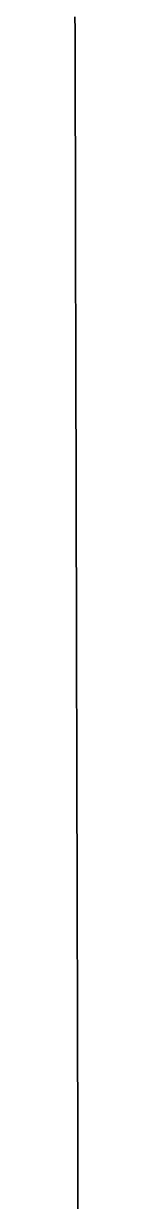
# Model space of a CAD drawing. Header units: inches. Extents: x 141448 to 685535, y 3466439 to 4099221.
# Drawn here: x 522750 to 522866, y 3827570 to 3872813 of the extents above; entities that cross this region are included whole.
import ezdxf

# ---------------------------------------------------------------- set-up
doc = ezdxf.new("R2010")
doc.units = ezdxf.units.IN
doc.header["$MEASUREMENT"] = 0
doc.layers.add('az_county', color=7, linetype='Continuous')

msp = doc.modelspace()

# ---------------------------------------------------------------- linework, layer by layer
at = {"layer": 'az_county'}
for points in [[(522749.71875, 3873073.75), (522751, 3872566.25), (522755.125, 3870905.25), (522759.15625, 3869295), (522763.15625, 3867689), (522767.1875, 3866086.25), (522771.21875, 3864481.5), (522775.3125, 3862864.75), (522779.34375, 3861259.25), (522783.34375, 3859650.75), (522784.53125, 3859212.25), (522787.46875, 3858046.25), (522791.46875, 3856436.75), (522795.5, 3854824.5), (522799.09375, 3853335.25), (522799.1875, 3853324.75), (522806.21875, 3850526.25), (522810.15625, 3848937.5), (522810.25, 3848912.25), (522814.15625, 3847327.25), (522814.25, 3847300.25), (522818.1875, 3845716), (522818.40625, 3845690.5), (522819.1875, 3845350.5), (522822.28125, 3844098.5), (522826.21875, 3842500.75), (522830.21875, 3840894), (522834.21875, 3839288.25), (522838.25, 3837668.75), (522842.25, 3836053.75), (522846.25, 3834443.25), (522850.28125, 3832833.75), (522853.6875, 3831490), (522854.28125, 3831239.25), (522858.1875, 3829630.75), (522862.21875, 3828020.25), (522866.125, 3826414.25)], [(522866.125, 3826414.25), (522862.21875, 3828020.25), (522858.1875, 3829630.75), (522854.28125, 3831239.25), (522853.6875, 3831490), (522850.28125, 3832833.75), (522846.25, 3834443.25), (522842.25, 3836053.75), (522838.25, 3837668.75), (522834.21875, 3839288.25), (522830.21875, 3840894), (522826.21875, 3842500.75), (522822.28125, 3844098.5), (522819.1875, 3845350.5), (522818.40625, 3845690.5), (522818.1875, 3845716), (522814.25, 3847300.25), (522814.15625, 3847327.25), (522810.25, 3848912.25), (522810.15625, 3848937.5), (522806.21875, 3850526.25), (522799.1875, 3853324.75), (522799.09375, 3853335.25), (522795.5, 3854824.5), (522791.46875, 3856436.75), (522787.46875, 3858046.25), (522784.53125, 3859212.25), (522783.34375, 3859650.75), (522779.34375, 3861259.25), (522775.3125, 3862864.75), (522771.21875, 3864481.5), (522767.1875, 3866086.25), (522763.15625, 3867689), (522759.15625, 3869295), (522755.125, 3870905.25), (522751, 3872566.25), (522749.71875, 3873073.75)]]:
    msp.add_lwpolyline(points, dxfattribs=at)

doc.saveas('drawing.dxf')
